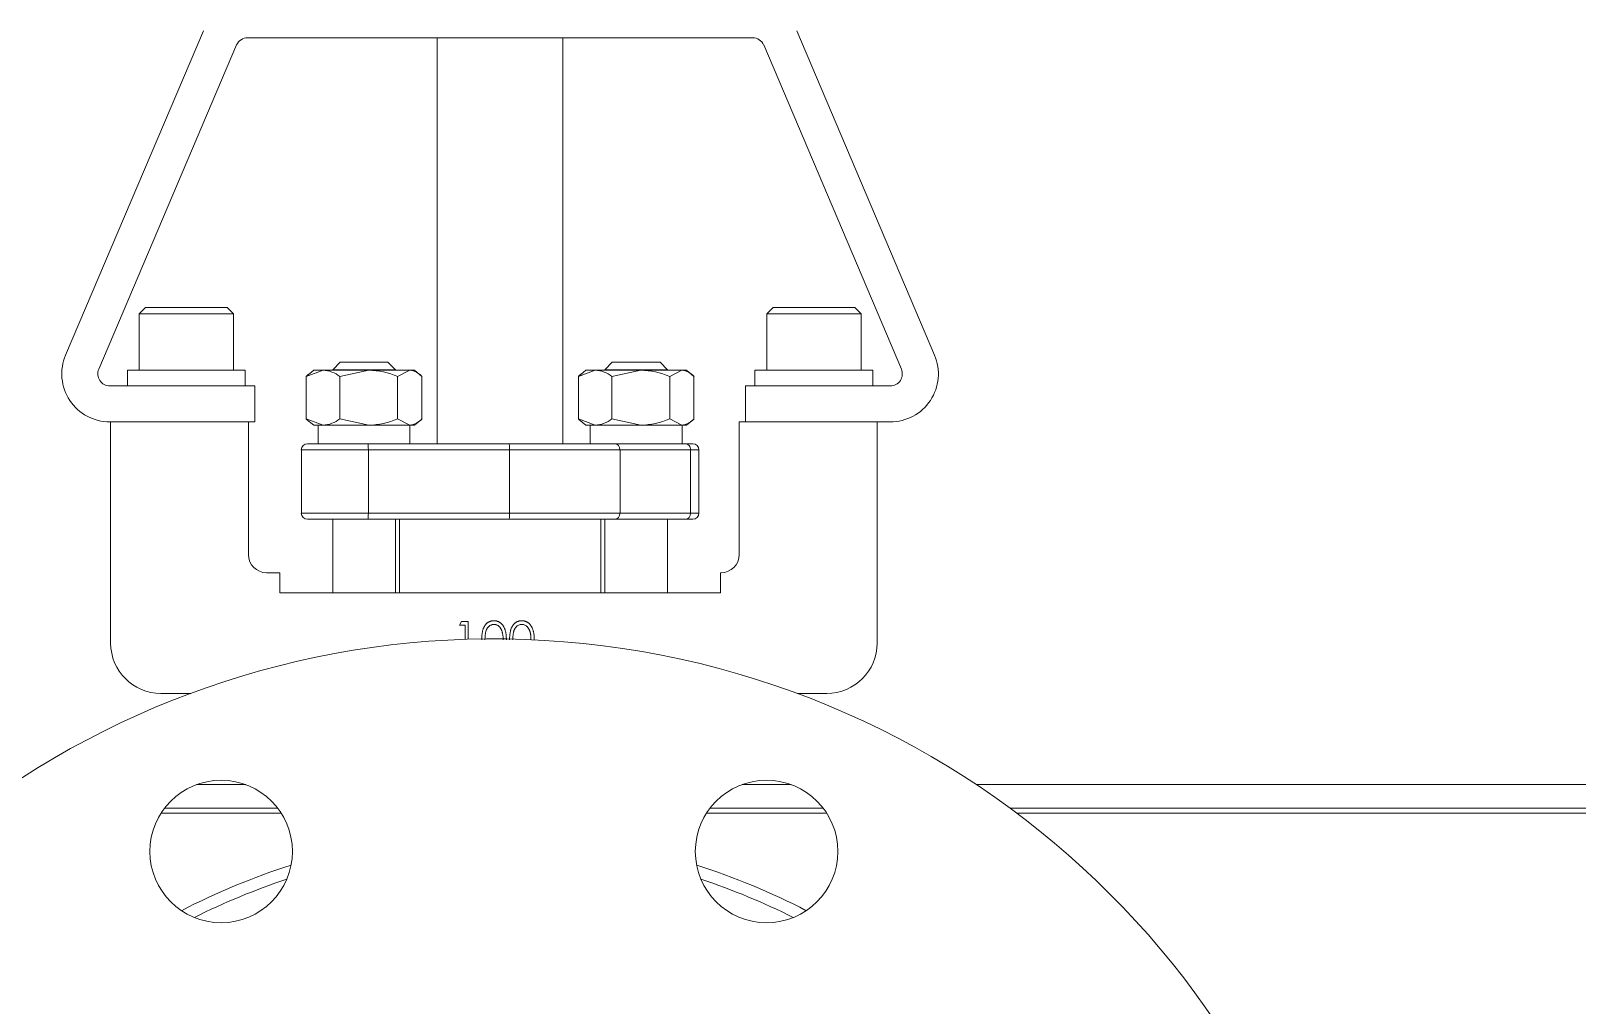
# Model space of a CAD drawing. Header units: millimetres. Extents: x 113490 to 142599, y -20467 to 115.
# Drawn here: x 125976.3 to 126171.6, y -7330.2 to -7207.2 of the extents above; entities that cross this region are included whole.
import ezdxf

# ---------------------------------------------------------------- set-up
doc = ezdxf.new("R2010")
doc.units = ezdxf.units.MM
doc.layers.add('DV1_0', color=7, linetype='Continuous')

msp = doc.modelspace()

# ---------------------------------------------------------------- linework, layer by layer
at = {"layer": 'DV1_0', "color": 7, "linetype": 'Continuous', "lineweight": 15}
for p, q in [((125980.7, -7248.11), (125998.09, -7207.17)), ((126003.68, -7208.02), (126067.44, -7208.02)), ((126027.62, -7208.02), (126027.62, -7259.32)), ((126043.5, -7259.32), (126043.5, -7208.02)), ((126073.02, -7207.17), (126090.42, -7248.11)), ((125984.88, -7249.89), (126002.28, -7208.94)), ((126068.84, -7208.94), (126086.24, -7249.89)), ((125990.77, -7242.1), (125989.98, -7242.89)), ((126001.89, -7242.89), (125989.98, -7242.89)), ((125989.98, -7242.89), (125989.98, -7250.03)), ((126001.1, -7242.1), (125990.77, -7242.1)), ((126001.89, -7242.89), (126001.1, -7242.1)), ((126001.89, -7250.03), (126001.89, -7242.89)), ((126070.02, -7242.1), (126069.23, -7242.89)), ((126081.14, -7242.89), (126069.23, -7242.89)), ((126069.23, -7242.89), (126069.23, -7250.03)), ((126080.35, -7242.1), (126070.02, -7242.1)), ((126081.14, -7242.89), (126080.35, -7242.1)), ((126081.14, -7250.03), (126081.14, -7242.89)), ((126015.36, -7249.01), (126014.42, -7249.96)), ((126021.4, -7249.01), (126015.36, -7249.01)), ((126022.34, -7249.96), (126021.4, -7249.01)), ((126049.72, -7249.01), (126048.77, -7249.96)), ((126055.75, -7249.01), (126049.72, -7249.01)), ((126056.7, -7249.96), (126055.75, -7249.01)), ((126003.38, -7250.03), (125988.49, -7250.03)), ((125988.49, -7250.03), (125988.49, -7252.01)), ((126003.38, -7252.01), (126003.38, -7250.03)), ((126011.08, -7250.82), (126013.2, -7250.03)), ((126012.03, -7250.03), (126011.08, -7250.8)), ((126011.08, -7250.82), (126011.08, -7256.17)), ((126012.03, -7250.03), (126013.2, -7250.03)), ((126013.2, -7250.03), (126018.97, -7250.03)), ((126022.34, -7249.96), (126014.42, -7249.96)), ((126014.42, -7249.96), (126014.42, -7250.03)), ((126015.32, -7250.82), (126018.97, -7250.03)), ((126015.32, -7250.82), (126015.32, -7256.17)), ((126018.97, -7250.03), (126024.15, -7250.03)), ((126022.34, -7250.03), (126022.34, -7249.96)), ((126022.62, -7250.82), (126024.15, -7250.03)), ((126022.62, -7250.82), (126022.62, -7256.17)), ((126024.73, -7250.03), (126024.15, -7250.03)), ((126025.68, -7250.8), (126024.73, -7250.03)), ((126025.68, -7250.82), (126025.68, -7256.17)), ((126045.44, -7250.82), (126047.56, -7250.03)), ((126046.39, -7250.03), (126045.44, -7250.8)), ((126045.44, -7250.82), (126045.44, -7256.17)), ((126046.39, -7250.03), (126047.56, -7250.03)), ((126047.56, -7250.03), (126053.33, -7250.03)), ((126056.7, -7249.96), (126048.77, -7249.96)), ((126048.77, -7249.96), (126048.77, -7250.03)), ((126049.68, -7250.82), (126053.33, -7250.03)), ((126049.68, -7250.82), (126049.68, -7256.17)), ((126053.33, -7250.03), (126058.51, -7250.03)), ((126056.7, -7250.03), (126056.7, -7249.96)), ((126056.98, -7250.82), (126058.51, -7250.03)), ((126056.98, -7250.82), (126056.98, -7256.17)), ((126059.09, -7250.03), (126058.51, -7250.03)), ((126060.04, -7250.8), (126059.09, -7250.03)), ((126060.04, -7250.82), (126060.04, -7256.17)), ((126082.62, -7250.03), (126067.74, -7250.03)), ((126067.74, -7250.03), (126067.74, -7252.01)), ((126082.62, -7252.01), (126082.62, -7250.03)), ((126004.57, -7252.01), (125986.28, -7252.01)), ((126004.57, -7256.56), (126004.57, -7252.01)), ((126084.83, -7252.01), (126066.55, -7252.01)), ((126066.55, -7252.01), (126066.55, -7256.56)), ((126004.57, -7256.56), (125986.28, -7256.56)), ((125986.38, -7284.5), (125986.38, -7256.56)), ((126003.78, -7256.56), (126003.78, -7273.32)), ((126011.08, -7256.17), (126013.2, -7256.96)), ((126011.08, -7256.19), (126012.03, -7256.96)), ((126013.2, -7256.96), (126012.03, -7256.96)), ((126012.58, -7256.96), (126012.58, -7259.32)), ((126018.97, -7256.96), (126013.2, -7256.96)), ((126015.32, -7256.17), (126018.97, -7256.96)), ((126024.15, -7256.96), (126018.97, -7256.96)), ((126022.62, -7256.17), (126024.15, -7256.96)), ((126024.15, -7256.96), (126024.73, -7256.96)), ((126024.18, -7259.32), (126024.18, -7256.96)), ((126024.73, -7256.96), (126025.68, -7256.19)), ((126045.44, -7256.17), (126047.56, -7256.96)), ((126045.44, -7256.19), (126046.39, -7256.96)), ((126047.56, -7256.96), (126046.39, -7256.96)), ((126046.93, -7256.96), (126046.93, -7259.32)), ((126053.33, -7256.96), (126047.56, -7256.96)), ((126049.68, -7256.17), (126053.33, -7256.96)), ((126058.51, -7256.96), (126053.33, -7256.96)), ((126056.98, -7256.17), (126058.51, -7256.96)), ((126058.51, -7256.96), (126059.09, -7256.96)), ((126058.54, -7259.32), (126058.54, -7256.96)), ((126059.09, -7256.96), (126060.04, -7256.19)), ((126065.76, -7256.56), (126066.55, -7256.56)), ((126065.76, -7273.32), (126065.76, -7256.56)), ((126084.83, -7256.56), (126066.55, -7256.56)), ((126083.16, -7256.56), (126083.16, -7284.5)), ((126010.46, -7260.09), (126010.46, -7268.09)), ((126011.22, -7259.32), (126018.87, -7259.32)), ((126018.87, -7259.32), (126036.7, -7259.32)), ((126036.7, -7259.32), (126050.03, -7259.32)), ((126050.03, -7259.32), (126058.95, -7259.32)), ((126059.9, -7259.32), (126058.95, -7259.32)), ((126060.66, -7268.09), (126060.66, -7260.09)), ((126018.87, -7268.85), (126011.22, -7268.85)), ((126014.42, -7268.85), (126014.42, -7278.15)), ((126036.7, -7268.85), (126018.87, -7268.85)), ((126022.34, -7278.15), (126022.34, -7268.85)), ((126022.86, -7268.85), (126022.86, -7278.15)), ((126050.03, -7268.85), (126036.7, -7268.85)), ((126048.26, -7278.15), (126048.26, -7268.85)), ((126048.77, -7268.85), (126048.77, -7278.15)), ((126058.95, -7268.85), (126050.03, -7268.85)), ((126056.7, -7278.15), (126056.7, -7268.85)), ((126058.95, -7268.85), (126059.9, -7268.85)), ((126006.07, -7275.61), (126007.75, -7275.61)), ((126007.75, -7275.61), (126007.75, -7278.15)), ((126063.37, -7278.15), (126063.37, -7275.61)), ((126063.37, -7275.61), (126063.47, -7275.61)), ((126007.75, -7278.15), (126063.37, -7278.15)), ((126030.43, -7282.25), (126030.7, -7281.79)), ((126031.13, -7282.25), (126030.43, -7282.25)), ((126030.7, -7281.79), (126031.54, -7281.79)), ((126031.13, -7284.03), (126031.13, -7282.25)), ((126031.54, -7281.79), (126031.54, -7284.02)), ((125996.49, -7290.85), (125992.73, -7290.85)), ((126076.81, -7290.85), (126073.05, -7290.85)), ((126003.43, -7302.37), (125997.23, -7302.37)), ((126072.31, -7302.37), (126066.12, -7302.37)), ((126380.26, -7302.37), (126095.68, -7302.37)), ((126007.49, -7305.37), (125993.17, -7305.37)), ((126076.37, -7305.37), (126062.05, -7305.37)), ((126380.26, -7305.37), (126099.96, -7305.37))]:
    msp.add_line(p, q, dxfattribs=at)
at = {"layer": 'DV1_0', "color": 7, "linetype": 'Continuous', "lineweight": 20}
for p, q in [((126018.92, -7260.09), (126010.46, -7260.09)), ((126036.75, -7260.09), (126018.92, -7260.09)), ((126018.92, -7268.09), (126018.92, -7260.09)), ((126050.7, -7260.09), (126036.75, -7260.09)), ((126036.75, -7268.09), (126036.75, -7260.09)), ((126059.61, -7260.09), (126050.7, -7260.09)), ((126050.7, -7268.09), (126050.7, -7260.09)), ((126059.61, -7260.09), (126060.66, -7260.09)), ((126059.61, -7268.09), (126059.61, -7260.09)), ((126010.46, -7268.09), (126018.92, -7268.09)), ((126018.92, -7268.09), (126036.75, -7268.09)), ((126036.75, -7268.09), (126050.7, -7268.09)), ((126050.7, -7268.09), (126059.61, -7268.09)), ((126060.66, -7268.09), (126059.61, -7268.09)), ((126007.91, -7305.97), (125992.75, -7305.97)), ((126076.79, -7305.97), (126061.63, -7305.97)), ((126390.26, -7305.97), (126100.77, -7305.97))]:
    msp.add_line(p, q, dxfattribs=at)
at = {"layer": 'DV1_0', "color": 7, "linetype": 'Continuous', "lineweight": 15}
for centre in [(126000.33, -7310.82), (126069.21, -7310.82)]:
    msp.add_circle(centre, 9, dxfattribs=at)
for centre, radius, start, end in [((126003.68, -7209.54), 1.52, 90, 156.9775), ((126067.44, -7209.54), 1.52, 23.0225, 90), ((125986.28, -7250.49), 6.07, 156.9775, 270), ((126084.83, -7250.49), 6.07, 270, 23.0225), ((125986.28, -7250.49), 1.52, 156.9775, 270), ((126012.83, -7252.32), 2.31, 128.9339, 139.3583), ((126013.01, -7253.76), 3.74, 51.8515, 87.0952), ((126018.79, -7259.66), 9.64, 66.5543, 88.9102), ((126023.93, -7252.32), 2.31, 40.6417, 84.5296), ((126047.19, -7252.32), 2.31, 128.9339, 139.3583), ((126047.37, -7253.76), 3.74, 51.8515, 87.0952), ((126053.14, -7259.66), 9.64, 66.5543, 88.9102), ((126058.29, -7252.32), 2.31, 40.6417, 84.5296), ((126084.83, -7250.49), 1.52, 270, 23.0225), ((126012.83, -7254.67), 2.31, 220.6417, 231.0661), ((126013.01, -7253.23), 3.74, 272.9048, 308.1485), ((126018.79, -7247.33), 9.64, 271.0898, 293.4457), ((126023.93, -7254.67), 2.31, 275.4704, 319.3583), ((126047.19, -7254.67), 2.31, 220.6417, 231.0661), ((126047.37, -7253.23), 3.74, 272.9048, 308.1485), ((126053.14, -7247.33), 9.64, 271.0898, 293.4457), ((126058.29, -7254.67), 2.31, 275.4704, 319.3583), ((126011.22, -7260.09), 0.762, 90, 180), ((126059.9, -7260.09), 0.762, 0, 90), ((126011.22, -7268.09), 0.762, 180, 270), ((126059.9, -7268.09), 0.762, 270, 0), ((126006.07, -7273.32), 2.29, 180, 270), ((126063.47, -7273.32), 2.29, 270, 0), ((126034.77, -7393.97), 110, 0, 240.5996), ((125992.73, -7284.5), 6.35, 180, 270), ((126076.81, -7284.5), 6.35, 270, 0), ((126034.77, -7393.97), 85.34, 107.4631, 117.5369), ((126034.77, -7393.97), 85.34, 62.4631, 72.5369), ((126034.77, -7393.97), 83.82, 108.1829, 116.8171), ((126034.77, -7393.97), 83.82, 63.1829, 71.8171)]:
    msp.add_arc(centre, radius, start, end, dxfattribs=at)
at = {"layer": 'DV1_0', "color": 7, "linetype": 'Continuous', "lineweight": 20}
for centre, major_axis, ratio, start_param, end_param in [((126018.87, -7260.09), (0, 0.762), 0.068202, 4.712389, 6.283185), ((126036.7, -7260.09), (0, 0.762), 0.068202, 4.712389, 6.283185), ((126050.03, -7260.09), (0, 0.762), 0.866803, 4.712389, 6.283185), ((126058.95, -7260.09), (0, -0.762), 0.866803, 1.570796, 3.141593), ((126018.87, -7268.09), (0, -0.762), 0.068202, 0, 1.570796), ((126036.7, -7268.09), (0, 0.762), 0.068202, 3.141593, 4.712389), ((126050.03, -7268.09), (0, 0.762), 0.866803, 3.141593, 4.712389), ((126058.95, -7268.09), (0, 0.762), 0.866803, 3.141593, 4.712389)]:
    msp.add_ellipse(centre, major_axis=major_axis, ratio=ratio, start_param=start_param, end_param=end_param, dxfattribs=at)
at = {"layer": 'DV1_0', "color": 7, "linetype": 'Continuous', "lineweight": 15}
for points, knots in [([(126033.24, -7284.07), (126033.24, -7284), (126033.25, -7283.86), (126033.25, -7283.65), (126033.27, -7283.46), (126033.29, -7283.27), (126033.32, -7283.1), (126033.35, -7282.95), (126033.39, -7282.81), (126033.43, -7282.67), (126033.49, -7282.55), (126033.54, -7282.44), (126033.6, -7282.34), (126033.67, -7282.24), (126033.74, -7282.15), (126033.81, -7282.06), (126033.9, -7281.99), (126033.98, -7281.92), (126034.07, -7281.86), (126034.16, -7281.81), (126034.26, -7281.77), (126034.36, -7281.73), (126034.46, -7281.7), (126034.56, -7281.68), (126034.67, -7281.67), (126034.74, -7281.67), (126034.77, -7281.67)], [0, 0, 0, 0, 0.068595, 0.133246, 0.194313, 0.251279, 0.304513, 0.354235, 0.400481, 0.443411, 0.484015, 0.523252, 0.561042, 0.5979, 0.633518, 0.668314, 0.702496, 0.736685, 0.770293, 0.803437, 0.835913, 0.86846, 0.900847, 0.933467, 0.966258, 1, 1, 1, 1]), ([(126034.79, -7282.14), (126034.74, -7282.14), (126034.63, -7282.15), (126034.48, -7282.18), (126034.34, -7282.25), (126034.23, -7282.32), (126034.14, -7282.39), (126034.08, -7282.45), (126034.02, -7282.51), (126033.97, -7282.58), (126033.92, -7282.66), (126033.87, -7282.74), (126033.83, -7282.83), (126033.79, -7282.93), (126033.76, -7283.03), (126033.73, -7283.14), (126033.71, -7283.27), (126033.69, -7283.41), (126033.67, -7283.56), (126033.66, -7283.72), (126033.65, -7283.89), (126033.65, -7284.01), (126033.65, -7284.07)], [0, 0, 0, 0, 0.060387, 0.120883, 0.182755, 0.247811, 0.281299, 0.315088, 0.349702, 0.384857, 0.420966, 0.458511, 0.497175, 0.537602, 0.580503, 0.627468, 0.678388, 0.733983, 0.793747, 0.857714, 0.926698, 1, 1, 1, 1]), ([(126034.77, -7281.67), (126034.81, -7281.67), (126034.88, -7281.67), (126034.99, -7281.68), (126035.09, -7281.7), (126035.19, -7281.73), (126035.29, -7281.77), (126035.39, -7281.81), (126035.48, -7281.86), (126035.57, -7281.92), (126035.66, -7281.99), (126035.75, -7282.07), (126035.82, -7282.15), (126035.9, -7282.25), (126035.97, -7282.35), (126036.03, -7282.45), (126036.09, -7282.57), (126036.14, -7282.7), (126036.19, -7282.83), (126036.24, -7282.98), (126036.27, -7283.13), (126036.3, -7283.3), (126036.32, -7283.48), (126036.34, -7283.67), (126036.35, -7283.87), (126036.35, -7284), (126036.35, -7284.07)], [0, 0, 0, 0, 0.033788, 0.067194, 0.099862, 0.132567, 0.165151, 0.197913, 0.231319, 0.265083, 0.299255, 0.334399, 0.369943, 0.406284, 0.444064, 0.482998, 0.523354, 0.565537, 0.609613, 0.656391, 0.705885, 0.758325, 0.813832, 0.872795, 0.934722, 1, 1, 1, 1]), ([(126035.94, -7284.07), (126035.94, -7284.02), (126035.94, -7283.91), (126035.93, -7283.75), (126035.92, -7283.6), (126035.9, -7283.46), (126035.88, -7283.33), (126035.86, -7283.2), (126035.82, -7283.08), (126035.79, -7282.97), (126035.75, -7282.86), (126035.7, -7282.77), (126035.66, -7282.68), (126035.6, -7282.59), (126035.55, -7282.52), (126035.49, -7282.45), (126035.43, -7282.39), (126035.34, -7282.32), (126035.23, -7282.25), (126035.08, -7282.18), (126034.94, -7282.15), (126034.84, -7282.14), (126034.79, -7282.14)], [0, 0, 0, 0, 0.065681, 0.128486, 0.188175, 0.245106, 0.299448, 0.350823, 0.399942, 0.446672, 0.491255, 0.533376, 0.573853, 0.612526, 0.649597, 0.685532, 0.720106, 0.753838, 0.818925, 0.880493, 0.940311, 1, 1, 1, 1]), ([(126036.76, -7284.07), (126036.76, -7284), (126036.76, -7283.86), (126036.77, -7283.65), (126036.79, -7283.46), (126036.81, -7283.27), (126036.83, -7283.1), (126036.87, -7282.95), (126036.91, -7282.81), (126036.95, -7282.67), (126037, -7282.55), (126037.06, -7282.44), (126037.12, -7282.34), (126037.19, -7282.24), (126037.26, -7282.15), (126037.33, -7282.06), (126037.41, -7281.99), (126037.5, -7281.92), (126037.59, -7281.86), (126037.68, -7281.81), (126037.78, -7281.77), (126037.87, -7281.73), (126037.97, -7281.7), (126038.08, -7281.68), (126038.18, -7281.67), (126038.25, -7281.67), (126038.29, -7281.67)], [0, 0, 0, 0, 0.068595, 0.133246, 0.194313, 0.251279, 0.304513, 0.354235, 0.400481, 0.443411, 0.484015, 0.523252, 0.561042, 0.5979, 0.633518, 0.668314, 0.702496, 0.736685, 0.770293, 0.803437, 0.835913, 0.86846, 0.900847, 0.933467, 0.966258, 1, 1, 1, 1]), ([(126038.3, -7282.14), (126038.25, -7282.14), (126038.15, -7282.15), (126038, -7282.18), (126037.86, -7282.25), (126037.74, -7282.32), (126037.66, -7282.39), (126037.6, -7282.45), (126037.54, -7282.51), (126037.48, -7282.58), (126037.44, -7282.66), (126037.39, -7282.74), (126037.35, -7282.83), (126037.31, -7282.93), (126037.28, -7283.03), (126037.25, -7283.14), (126037.22, -7283.27), (126037.21, -7283.41), (126037.19, -7283.56), (126037.18, -7283.72), (126037.17, -7283.89), (126037.17, -7284.01), (126037.17, -7284.07)], [0, 0, 0, 0, 0.060387, 0.120883, 0.182755, 0.247811, 0.281299, 0.315088, 0.349702, 0.384857, 0.420966, 0.458511, 0.497175, 0.537602, 0.580503, 0.627468, 0.678388, 0.733983, 0.793747, 0.857714, 0.926698, 1, 1, 1, 1]), ([(126038.29, -7281.67), (126038.33, -7281.67), (126038.4, -7281.67), (126038.5, -7281.68), (126038.61, -7281.7), (126038.71, -7281.73), (126038.81, -7281.77), (126038.91, -7281.81), (126039, -7281.86), (126039.09, -7281.92), (126039.18, -7281.99), (126039.26, -7282.07), (126039.34, -7282.15), (126039.41, -7282.25), (126039.48, -7282.35), (126039.55, -7282.45), (126039.61, -7282.57), (126039.66, -7282.7), (126039.71, -7282.83), (126039.75, -7282.98), (126039.79, -7283.13), (126039.82, -7283.3), (126039.84, -7283.48), (126039.86, -7283.67), (126039.86, -7283.87), (126039.87, -7284), (126039.87, -7284.07)], [0, 0, 0, 0, 0.033788, 0.067194, 0.099862, 0.132567, 0.165151, 0.197913, 0.231319, 0.265083, 0.299255, 0.334399, 0.369943, 0.406284, 0.444064, 0.482998, 0.523354, 0.565537, 0.609613, 0.656391, 0.705885, 0.758325, 0.813832, 0.872795, 0.934722, 1, 1, 1, 1]), ([(126039.46, -7284.07), (126039.46, -7284.02), (126039.45, -7283.91), (126039.45, -7283.75), (126039.44, -7283.6), (126039.42, -7283.46), (126039.4, -7283.33), (126039.37, -7283.2), (126039.34, -7283.08), (126039.3, -7282.97), (126039.26, -7282.86), (126039.22, -7282.77), (126039.17, -7282.68), (126039.12, -7282.59), (126039.07, -7282.52), (126039.01, -7282.45), (126038.94, -7282.39), (126038.86, -7282.32), (126038.74, -7282.25), (126038.6, -7282.18), (126038.45, -7282.15), (126038.35, -7282.14), (126038.3, -7282.14)], [0, 0, 0, 0, 0.065681, 0.128486, 0.188175, 0.245106, 0.299448, 0.350823, 0.399942, 0.446672, 0.491255, 0.533376, 0.573853, 0.612526, 0.649597, 0.685532, 0.720106, 0.753838, 0.818925, 0.880493, 0.940311, 1, 1, 1, 1])]:
    msp.add_open_spline(points, degree=3, knots=knots, dxfattribs=at)

doc.saveas('drawing.dxf')
